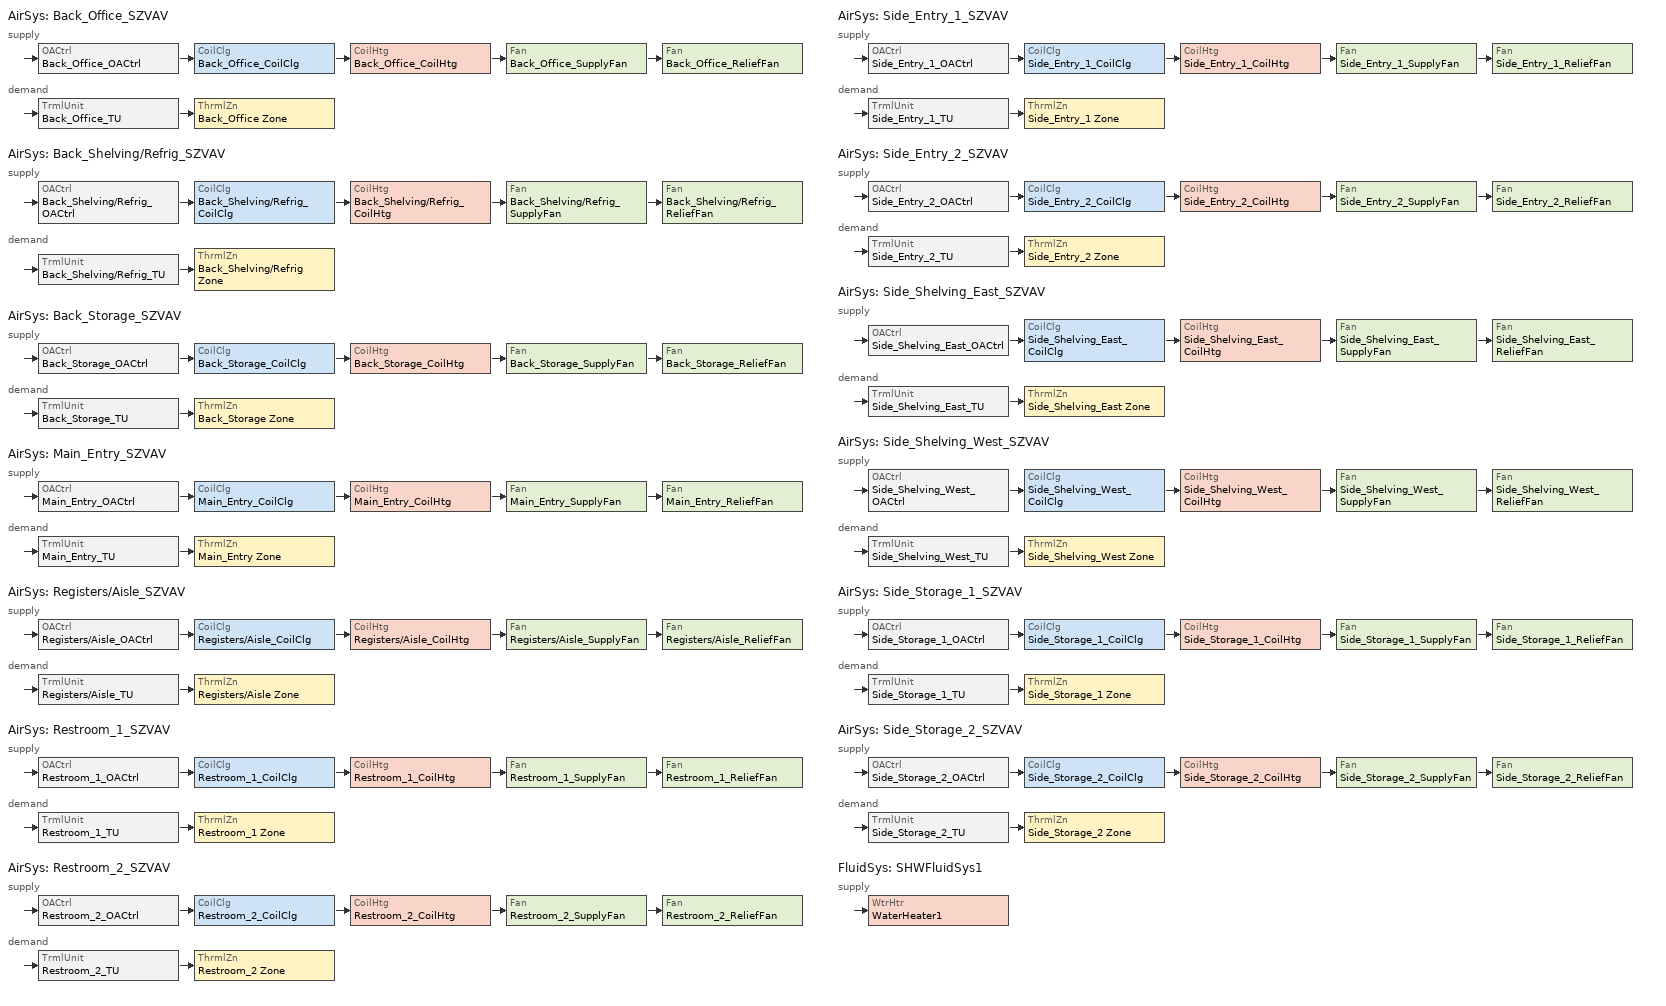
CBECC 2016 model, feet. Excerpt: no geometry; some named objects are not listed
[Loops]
AirSys 'Back_Office_SZVAV'
 supply: OACtrl 'Back_Office_OACtrl' > CoilClg 'Back_Office_CoilClg' > CoilHtg 'Back_Office_CoilHtg' > Fan 'Back_Office_SupplyFan' > Fan 'Back_Office_ReliefFan'
 demand: TrmlUnit 'Back_Office_TU' > ThrmlZn 'Back_Office Zone'
AirSys 'Back_Shelving/Refrig_SZVAV'
 supply: OACtrl 'Back_Shelving/Refrig_OACtrl' > CoilClg 'Back_Shelving/Refrig_CoilClg' > CoilHtg 'Back_Shelving/Refrig_CoilHtg' > Fan 'Back_Shelving/Refrig_SupplyFan' > Fan 'Back_Shelving/Refrig_ReliefFan'
 demand: TrmlUnit 'Back_Shelving/Refrig_TU' > ThrmlZn 'Back_Shelving/Refrig Zone'
AirSys 'Back_Storage_SZVAV'
 supply: OACtrl 'Back_Storage_OACtrl' > CoilClg 'Back_Storage_CoilClg' > CoilHtg 'Back_Storage_CoilHtg' > Fan 'Back_Storage_SupplyFan' > Fan 'Back_Storage_ReliefFan'
 demand: TrmlUnit 'Back_Storage_TU' > ThrmlZn 'Back_Storage Zone'
AirSys 'Main_Entry_SZVAV'
 supply: OACtrl 'Main_Entry_OACtrl' > CoilClg 'Main_Entry_CoilClg' > CoilHtg 'Main_Entry_CoilHtg' > Fan 'Main_Entry_SupplyFan' > Fan 'Main_Entry_ReliefFan'
 demand: TrmlUnit 'Main_Entry_TU' > ThrmlZn 'Main_Entry Zone'
AirSys 'Registers/Aisle_SZVAV'
 supply: OACtrl 'Registers/Aisle_OACtrl' > CoilClg 'Registers/Aisle_CoilClg' > CoilHtg 'Registers/Aisle_CoilHtg' > Fan 'Registers/Aisle_SupplyFan' > Fan 'Registers/Aisle_ReliefFan'
 demand: TrmlUnit 'Registers/Aisle_TU' > ThrmlZn 'Registers/Aisle Zone'
AirSys 'Restroom_1_SZVAV'
 supply: OACtrl 'Restroom_1_OACtrl' > CoilClg 'Restroom_1_CoilClg' > CoilHtg 'Restroom_1_CoilHtg' > Fan 'Restroom_1_SupplyFan' > Fan 'Restroom_1_ReliefFan'
 demand: TrmlUnit 'Restroom_1_TU' > ThrmlZn 'Restroom_1 Zone'
AirSys 'Restroom_2_SZVAV'
 supply: OACtrl 'Restroom_2_OACtrl' > CoilClg 'Restroom_2_CoilClg' > CoilHtg 'Restroom_2_CoilHtg' > Fan 'Restroom_2_SupplyFan' > Fan 'Restroom_2_ReliefFan'
 demand: TrmlUnit 'Restroom_2_TU' > ThrmlZn 'Restroom_2 Zone'
AirSys 'Side_Entry_1_SZVAV'
 supply: OACtrl 'Side_Entry_1_OACtrl' > CoilClg 'Side_Entry_1_CoilClg' > CoilHtg 'Side_Entry_1_CoilHtg' > Fan 'Side_Entry_1_SupplyFan' > Fan 'Side_Entry_1_ReliefFan'
 demand: TrmlUnit 'Side_Entry_1_TU' > ThrmlZn 'Side_Entry_1 Zone'
AirSys 'Side_Entry_2_SZVAV'
 supply: OACtrl 'Side_Entry_2_OACtrl' > CoilClg 'Side_Entry_2_CoilClg' > CoilHtg 'Side_Entry_2_CoilHtg' > Fan 'Side_Entry_2_SupplyFan' > Fan 'Side_Entry_2_ReliefFan'
 demand: TrmlUnit 'Side_Entry_2_TU' > ThrmlZn 'Side_Entry_2 Zone'
AirSys 'Side_Shelving_East_SZVAV'
 supply: OACtrl 'Side_Shelving_East_OACtrl' > CoilClg 'Side_Shelving_East_CoilClg' > CoilHtg 'Side_Shelving_East_CoilHtg' > Fan 'Side_Shelving_East_SupplyFan' > Fan 'Side_Shelving_East_ReliefFan'
 demand: TrmlUnit 'Side_Shelving_East_TU' > ThrmlZn 'Side_Shelving_East Zone'
AirSys 'Side_Shelving_West_SZVAV'
 supply: OACtrl 'Side_Shelving_West_OACtrl' > CoilClg 'Side_Shelving_West_CoilClg' > CoilHtg 'Side_Shelving_West_CoilHtg' > Fan 'Side_Shelving_West_SupplyFan' > Fan 'Side_Shelving_West_ReliefFan'
 demand: TrmlUnit 'Side_Shelving_West_TU' > ThrmlZn 'Side_Shelving_West Zone'
AirSys 'Side_Storage_1_SZVAV'
 supply: OACtrl 'Side_Storage_1_OACtrl' > CoilClg 'Side_Storage_1_CoilClg' > CoilHtg 'Side_Storage_1_CoilHtg' > Fan 'Side_Storage_1_SupplyFan' > Fan 'Side_Storage_1_ReliefFan'
 demand: TrmlUnit 'Side_Storage_1_TU' > ThrmlZn 'Side_Storage_1 Zone'
AirSys 'Side_Storage_2_SZVAV'
 supply: OACtrl 'Side_Storage_2_OACtrl' > CoilClg 'Side_Storage_2_CoilClg' > CoilHtg 'Side_Storage_2_CoilHtg' > Fan 'Side_Storage_2_SupplyFan' > Fan 'Side_Storage_2_ReliefFan'
 demand: TrmlUnit 'Side_Storage_2_TU' > ThrmlZn 'Side_Storage_2 Zone'
FluidSys 'SHWFluidSys1'
 supply: WtrHtr 'WaterHeater1'
[AirSys] Type=SZVAVAC
Name | CtrlZnRef | Cnt
Back_Office_SZVAV | Back_Office Zone
Back_Shelving/Refrig_SZVAV | Back_Shelving/Refrig Zone | 4
Back_Storage_SZVAV | Back_Storage Zone | 2
Main_Entry_SZVAV | Main_Entry Zone
Registers/Aisle_SZVAV | Registers/Aisle Zone | 4
Restroom_1_SZVAV | Restroom_1 Zone
Restroom_2_SZVAV | Restroom_2 Zone
Side_Entry_1_SZVAV | Side_Entry_1 Zone
Side_Entry_2_SZVAV | Side_Entry_2 Zone
Side_Shelving_East_SZVAV | Side_Shelving_East Zone | 2
Side_Shelving_West_SZVAV | Side_Shelving_West Zone | 2
Side_Storage_1_SZVAV | Side_Storage_1 Zone
Side_Storage_2_SZVAV | Side_Storage_2 Zone
[AirSeg]
Name | Sys | Type
Back_Office_Supply | Back_Office_SZVAV | Supply
Back_Office_Return | Back_Office_SZVAV | Relief
Back_Shelving/Refrig_Supply | Back_Shelving/Refrig_SZVAV | Supply
Back_Shelving/Refrig_Return | Back_Shelving/Refrig_SZVAV | Relief
Back_Storage_Supply | Back_Storage_SZVAV | Supply
Back_Storage_Return | Back_Storage_SZVAV | Relief
Main_Entry_Supply | Main_Entry_SZVAV | Supply
Main_Entry_Return | Main_Entry_SZVAV | Relief
Registers/Aisle_Supply | Registers/Aisle_SZVAV | Supply
Registers/Aisle_Return | Registers/Aisle_SZVAV | Relief
Restroom_1_Supply | Restroom_1_SZVAV | Supply
Restroom_1_Return | Restroom_1_SZVAV | Relief
Restroom_2_Supply | Restroom_2_SZVAV | Supply
Restroom_2_Return | Restroom_2_SZVAV | Relief
Side_Entry_1_Supply | Side_Entry_1_SZVAV | Supply
Side_Entry_1_Return | Side_Entry_1_SZVAV | Relief
Side_Entry_2_Supply | Side_Entry_2_SZVAV | Supply
Side_Entry_2_Return | Side_Entry_2_SZVAV | Relief
Side_Shelving_East_Supply | Side_Shelving_East_SZVAV | Supply
Side_Shelving_East_Return | Side_Shelving_East_SZVAV | Relief
Side_Shelving_West_Supply | Side_Shelving_West_SZVAV | Supply
Side_Shelving_West_Return | Side_Shelving_West_SZVAV | Relief
Side_Storage_1_Supply | Side_Storage_1_SZVAV | Supply
Side_Storage_1_Return | Side_Storage_1_SZVAV | Relief
Side_Storage_2_Supply | Side_Storage_2_SZVAV | Supply
Side_Storage_2_Return | Side_Storage_2_SZVAV | Relief
[CoilClg] Type=DirectExpansion; NumClgStages=2
Name | Sys
Back_Office_CoilClg | Back_Office_SZVAV
Back_Shelving/Refrig_CoilClg | Back_Shelving/Refrig_SZVAV
Back_Storage_CoilClg | Back_Storage_SZVAV
Main_Entry_CoilClg | Main_Entry_SZVAV
Registers/Aisle_CoilClg | Registers/Aisle_SZVAV
Restroom_1_CoilClg | Restroom_1_SZVAV
Restroom_2_CoilClg | Restroom_2_SZVAV
Side_Entry_1_CoilClg | Side_Entry_1_SZVAV
Side_Entry_2_CoilClg | Side_Entry_2_SZVAV
Side_Shelving_East_CoilClg | Side_Shelving_East_SZVAV
Side_Shelving_West_CoilClg | Side_Shelving_West_SZVAV
Side_Storage_1_CoilClg | Side_Storage_1_SZVAV
Side_Storage_2_CoilClg | Side_Storage_2_SZVAV
[CoilHtg] Type=Furnace
Name | Sys
Back_Office_CoilHtg | Back_Office_SZVAV
Back_Shelving/Refrig_CoilHtg | Back_Shelving/Refrig_SZVAV
Back_Storage_CoilHtg | Back_Storage_SZVAV
Main_Entry_CoilHtg | Main_Entry_SZVAV
Registers/Aisle_CoilHtg | Registers/Aisle_SZVAV
Restroom_1_CoilHtg | Restroom_1_SZVAV
Restroom_2_CoilHtg | Restroom_2_SZVAV
Side_Entry_1_CoilHtg | Side_Entry_1_SZVAV
Side_Entry_2_CoilHtg | Side_Entry_2_SZVAV
Side_Shelving_East_CoilHtg | Side_Shelving_East_SZVAV
Side_Shelving_West_CoilHtg | Side_Shelving_West_SZVAV
Side_Storage_1_CoilHtg | Side_Storage_1_SZVAV
Side_Storage_2_CoilHtg | Side_Storage_2_SZVAV
[Fan] CtrlMthd=VariableSpeedDrive
Name | Sys
Back_Office_SupplyFan; Back_Office_ReliefFan | Back_Office_SZVAV
Back_Shelving/Refrig_SupplyFan; Back_Shelving/Refrig_ReliefFan | Back_Shelving/Refrig_SZVAV
Back_Storage_SupplyFan; Back_Storage_ReliefFan | Back_Storage_SZVAV
Main_Entry_SupplyFan; Main_Entry_ReliefFan | Main_Entry_SZVAV
Registers/Aisle_SupplyFan; Registers/Aisle_ReliefFan | Registers/Aisle_SZVAV
Restroom_1_SupplyFan; Restroom_1_ReliefFan | Restroom_1_SZVAV
Restroom_2_SupplyFan; Restroom_2_ReliefFan | Restroom_2_SZVAV
Side_Entry_1_SupplyFan; Side_Entry_1_ReliefFan | Side_Entry_1_SZVAV
Side_Entry_2_SupplyFan; Side_Entry_2_ReliefFan | Side_Entry_2_SZVAV
Side_Shelving_East_SupplyFan; Side_Shelving_East_ReliefFan | Side_Shelving_East_SZVAV
Side_Shelving_West_SupplyFan; Side_Shelving_West_ReliefFan | Side_Shelving_West_SZVAV
Side_Storage_1_SupplyFan; Side_Storage_1_ReliefFan | Side_Storage_1_SZVAV
Side_Storage_2_SupplyFan; Side_Storage_2_ReliefFan | Side_Storage_2_SZVAV
[OACtrl] EconoCtrlMthd=DifferentialDryBulb; EconoIntegration=Integrated
Name | Sys | AirSegSupRef | AirSegRetRef
Back_Office_OACtrl | Back_Office_SZVAV | Back_Office_Supply | Back_Office_Return
Back_Shelving/Refrig_OACtrl | Back_Shelving/Refrig_SZVAV | Back_Shelving/Refrig_Supply | Back_Shelving/Refrig_Return
Back_Storage_OACtrl | Back_Storage_SZVAV | Back_Storage_Supply | Back_Storage_Return
Main_Entry_OACtrl | Main_Entry_SZVAV | Main_Entry_Supply | Main_Entry_Return
Registers/Aisle_OACtrl | Registers/Aisle_SZVAV | Registers/Aisle_Supply | Registers/Aisle_Return
Restroom_1_OACtrl | Restroom_1_SZVAV | Restroom_1_Supply | Restroom_1_Return
Restroom_2_OACtrl | Restroom_2_SZVAV | Restroom_2_Supply | Restroom_2_Return
Side_Entry_1_OACtrl | Side_Entry_1_SZVAV | Side_Entry_1_Supply | Side_Entry_1_Return
Side_Entry_2_OACtrl | Side_Entry_2_SZVAV | Side_Entry_2_Supply | Side_Entry_2_Return
Side_Shelving_East_OACtrl | Side_Shelving_East_SZVAV | Side_Shelving_East_Supply | Side_Shelving_East_Return
Side_Shelving_West_OACtrl | Side_Shelving_West_SZVAV | Side_Shelving_West_Supply | Side_Shelving_West_Return
Side_Storage_1_OACtrl | Side_Storage_1_SZVAV | Side_Storage_1_Supply | Side_Storage_1_Return
Side_Storage_2_OACtrl | Side_Storage_2_SZVAV | Side_Storage_2_Supply | Side_Storage_2_Return
[TrmlUnit] Type=Uncontrolled
Name | Sys | ZnServedRef | PriAirSegRef
Back_Office_TU | Back_Office_SZVAV | Back_Office Zone | Back_Office_Supply
Back_Shelving/Refrig_TU | Back_Shelving/Refrig_SZVAV | Back_Shelving/Refrig Zone | Back_Shelving/Refrig_Supply
Back_Storage_TU | Back_Storage_SZVAV | Back_Storage Zone | Back_Storage_Supply
Main_Entry_TU | Main_Entry_SZVAV | Main_Entry Zone | Main_Entry_Supply
Registers/Aisle_TU | Registers/Aisle_SZVAV | Registers/Aisle Zone | Registers/Aisle_Supply
Restroom_1_TU | Restroom_1_SZVAV | Restroom_1 Zone | Restroom_1_Supply
Restroom_2_TU | Restroom_2_SZVAV | Restroom_2 Zone | Restroom_2_Supply
Side_Entry_1_TU | Side_Entry_1_SZVAV | Side_Entry_1 Zone | Side_Entry_1_Supply
Side_Entry_2_TU | Side_Entry_2_SZVAV | Side_Entry_2 Zone | Side_Entry_2_Supply
Side_Shelving_East_TU | Side_Shelving_East_SZVAV | Side_Shelving_East Zone | Side_Shelving_East_Supply
Side_Shelving_West_TU | Side_Shelving_West_SZVAV | Side_Shelving_West Zone | Side_Shelving_West_Supply
Side_Storage_1_TU | Side_Storage_1_SZVAV | Side_Storage_1 Zone | Side_Storage_1_Supply
Side_Storage_2_TU | Side_Storage_2_SZVAV | Side_Storage_2 Zone | Side_Storage_2_Supply
[FluidSys]
SHWFluidSys1: Type=ServiceHotWater
[FluidSeg] Sys=SHWFluidSys1
Name | Type | Src
SHWSupply1 | PrimarySupply
SHWMakeup1 | MakeupFluid | MunicipalWater
[WtrHtr]
WaterHeater1: Sys=SHWFluidSys1; FluidSegOutRef=SHWSupply1; FluidSegMakeupRef=SHWMakeup1
